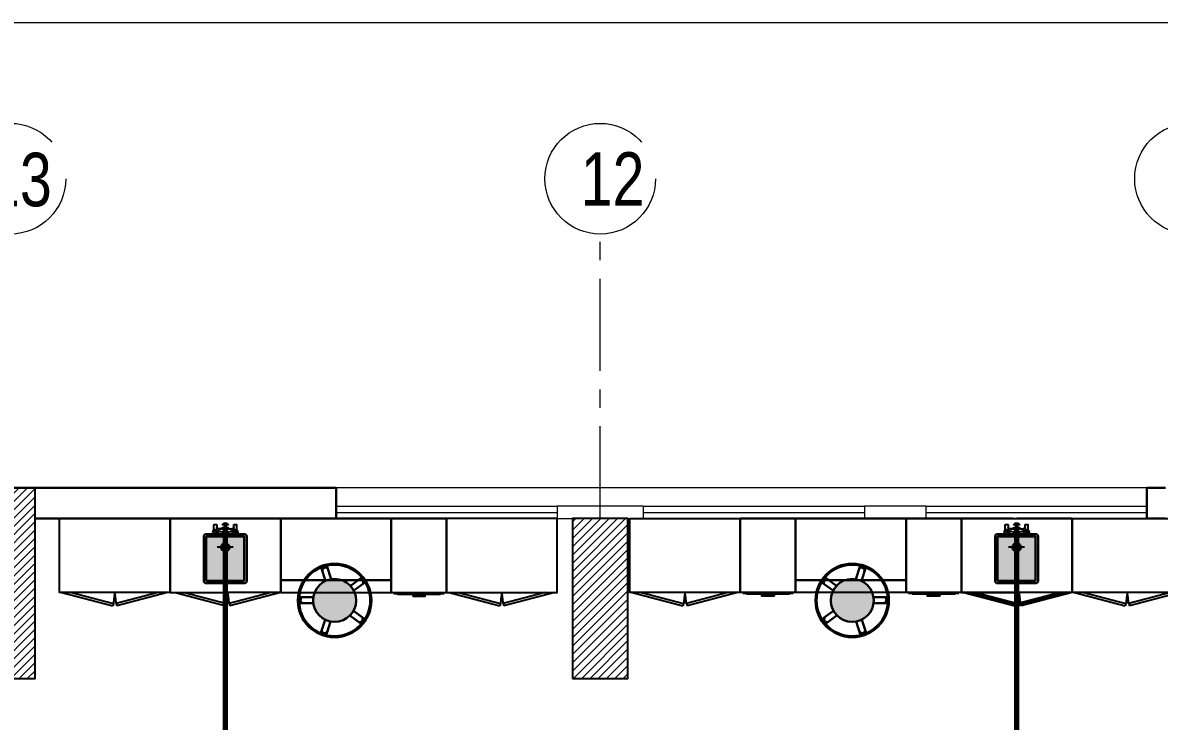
# Model space of a CAD drawing. Extents: x 800 to 995, y 398 to 804.
# Drawn here: x 861.9 to 871.15, y 762.68 to 768.36 of the extents above; entities that cross this region are included whole.
import ezdxf

# ---------------------------------------------------------------- set-up
doc = ezdxf.new("R2010")
doc.units = 0
doc.header["$MEASUREMENT"] = 0
for name, pattern in [('ACAD_ISO02W100', [15, 12, -3]), ('CENTERX2', [4, 2.5, -0.5, 0.5, -0.5]), ('DASHED', [19.05, 12.7, -6.35])]:
    doc.linetypes.add(name, pattern=pattern)
doc.layers.get('0').update_dxf_attribs({"color": 252, "linetype": 'CONTINUOUS', "lineweight": 30})
doc.layers.add('-FUR', color=252, linetype='CONTINUOUS')
doc.layers.add('SAN', color=2, linetype='CONTINUOUS')
for name, color, linetype, lineweight in [('axis', 1, 'CENTERX2', 5), ('Column', 6, 'CONTINUOUS', 25), ('Elevation', 150, 'CONTINUOUS', 18), ('hatch', 252, 'CONTINUOUS', 9), ('P-C-WATER', 5, 'CONTINUOUS', 70), ('txt in circle', 11, 'CONTINUOUS', 13), ('UG-BORDER', 20, 'CONTINUOUS', 80), ('Wall', 252, 'CONTINUOUS', 30), ('WINDOW', 252, 'CONTINUOUS', 5)]:
    doc.layers.add(name, color=color, linetype=linetype, lineweight=lineweight)
doc.styles.add('SOSA2', font='SOSA.shx', dxfattribs={"width": 0.8})
pattern_1 = [(45, (1093.753867, 427.209505), (-0.0336759605, 0.0336759605), [])]

# ---------------------------------------------------------------- blocks, each defined once
blk = doc.blocks.new('YY5Y5')
at = {"layer": 'SAN', "color": 1}
for p, q in [((434.16, 537.56), (433.7, 538.02)), ((434.16, 536.15), (433.7, 535.69)), ((433.83, 542.04), (433.83, 538.56)), ((435.73, 542.41), (434.2, 542.41)), ((435.58, 537.56), (436.04, 538.02)), ((435.58, 536.15), (436.04, 535.69)), ((435.73, 540.55), (435.73, 542.41)), ((436.72, 537.65), (438.25, 537.65)), ((446.18, 539.55), (436.73, 539.55)), ((440.5, 535.4), (440.5, 528.74)), ((442.4, 528.74), (442.4, 535.4)), ((443.04, 539.55), (446.16, 539.55)), ((444.65, 537.65), (446.18, 537.65)), ((447.32, 537.56), (446.86, 538.02)), ((447.32, 536.15), (446.86, 535.69)), ((447.16, 542.41), (447.16, 540.55)), ((448.69, 542.41), (447.16, 542.41)), ((448.74, 537.56), (449.2, 538.02)), ((448.74, 536.15), (449.2, 535.69)), ((449.07, 538.56), (449.07, 542.04)), ((440.87, 528.36), (442.03, 528.36))]:
    blk.add_line(p, q, dxfattribs=at)
at = {"layer": 'SAN', "color": 1, "linetype": 'Continuous'}
blk.add_line((439.23, 539.55), (439.86, 539.55), dxfattribs=at)
at = {"layer": 'SAN', "color": 2, "linetype": 'DASHED'}
for points in [[(441.45, 532.42), (441.45, 521.63)], [(436.06, 527.03), (446.84, 527.03)]]:
    blk.add_lwpolyline(points, dxfattribs=at)
at = {"layer": 'SAN', "color": 1}
for centre, radius in [((434.87, 536.85), 2), ((434.87, 536.85), 1), ((434.87, 536.85), 0.8), ((448.03, 536.85), 2), ((448.03, 536.85), 1), ((448.03, 536.85), 0.8)]:
    blk.add_circle(centre, radius, dxfattribs=at)
for centre, radius, start, end in [((434.2, 542.04), 0.375, 90, 180), ((436.73, 540.55), 1, 180, 270), ((438.25, 535.4), 2.25, 0, 90), ((444.65, 535.4), 2.25, 90, 180), ((446.16, 540.55), 1, 270, 0), ((448.69, 542.04), 0.375, 0, 90), ((441.45, 527.03), 2.86, 109.43194, 70.56806), ((441.45, 527.03), 2.08, 117.27647, 62.72353), ((440.87, 528.74), 0.375, 180, 270), ((442.03, 528.74), 0.375, 270, 360)]:
    blk.add_arc(centre, radius, start, end, dxfattribs=at)
blk = doc.blocks.new('fd')
at = {"layer": '-FUR'}
h = blk.add_hatch(color=254, dxfattribs=at)
h.paths.add_polyline_path([(1322.6636, 576.6994), (1322.3536, 576.6994), (1322.3536, 577.0594), (1322.6636, 577.0594)], flags=16)
edge = h.paths.add_edge_path()
edge.add_line((1322.6636, 576.6794), (1322.3536, 576.6794))
edge.add_arc((1322.3536, 576.6994), 0.02, 180, 270, ccw=False)
edge.add_line((1322.3336, 576.6994), (1322.3336, 577.0594))
edge.add_arc((1322.3536, 577.0594), 0.02, 90, 180, ccw=False)
edge.add_line((1322.3536, 577.0794), (1322.6636, 577.0794))
edge.add_arc((1322.6636, 577.0594), 0.02, 0, 90, ccw=False)
edge.add_line((1322.6836, 577.0594), (1322.6836, 576.6994))
edge.add_arc((1322.6636, 576.6994), 0.02, -90, 0, ccw=False)
blk.add_hatch(color=253, dxfattribs=at).paths.add_polyline_path([(1322.6636, 577.0594), (1322.6636, 576.6994), (1322.3536, 576.6994), (1322.3536, 577.0594)])
h = blk.add_hatch(color=251, dxfattribs=at)
h.paths.add_polyline_path([(1322.6337, 577.0294), (1322.6636, 577.0594), (1322.6636, 576.6994), (1322.6336, 576.7294)])
h.paths.add_polyline_path([(1322.6336, 576.7294), (1322.6636, 576.6994), (1322.3536, 576.6994), (1322.3836, 576.7294)])
h = blk.add_hatch(color=252, dxfattribs=at)
h.paths.add_polyline_path([(1322.3836, 577.0294), (1322.3536, 577.0594), (1322.6636, 577.0594), (1322.6337, 577.0294)])
h.paths.add_polyline_path([(1322.3836, 576.7294), (1322.3536, 576.6994), (1322.3536, 577.0594), (1322.3836, 577.0294)])
for p, q in [((1322.4784, 577.2056), (1322.0597, 577.2056)), ((1322.4784, 577.2056), (1322.9597, 577.2056)), ((1322.0597, 576.6056), (1322.5097, 576.6056)), ((1322.9597, 576.6056), (1322.5097, 576.6056))]:
    blk.add_line(p, q, dxfattribs=at)
at = {"layer": '-FUR', "linetype": 'ACAD_ISO02W100'}
for p, q in [((1322.0597, 577.2056), (1322.5097, 577.2056)), ((1322.9597, 577.2056), (1322.5097, 577.2056)), ((1322.0997, 576.6056), (1322.5133, 576.4948)), ((1322.177, 576.6056), (1322.5185, 576.5141)), ((1322.8824, 576.6056), (1322.541, 576.5141)), ((1322.9597, 576.6056), (1322.5462, 576.4948)), ((1322.5185, 576.5141), (1322.5133, 576.4948)), ((1322.541, 576.5141), (1322.5462, 576.4948))]:
    blk.add_line(p, q, dxfattribs=at)
for centre, start, end in [((1324.045, 576.3727), 171.26112, 174.70691), ((1321.0144, 576.3727), 5.29309, 8.73888)]:
    blk.add_arc(centre, 1.5331, start, end, dxfattribs=at)
for p, q in [((1322.0597, 577.2056), (1322.0597, 576.6056)), ((1322.9597, 577.2056), (1322.9597, 576.6056))]:
    blk.add_line(p, q)
blk.add_lwpolyline([(1322.6636, 576.6794), (1322.3536, 576.6794, -0.414214), (1322.3336, 576.6994), (1322.3336, 577.0594, -0.414214), (1322.3536, 577.0794), (1322.6636, 577.0794, -0.414214), (1322.6836, 577.0594), (1322.6836, 576.6994, -0.414214)], format="xyb", close=True)
blk.add_lwpolyline([(1322.6636, 576.6794), (1322.3536, 576.6794, -0.414214), (1322.3336, 576.6994), (1322.3336, 577.0594, -0.414214), (1322.3536, 577.0794), (1322.6636, 577.0794, -0.414214), (1322.6836, 577.0594), (1322.6836, 576.6994, -0.414214)], format="xyb", close=True)
blk.add_lwpolyline([(1322.6636, 576.6994), (1322.3536, 576.6994), (1322.3536, 577.0594), (1322.6636, 577.0594)], close=True)
at = {"extrusion": (0, 0, -1), "xscale": 0.0121000000000322, "yscale": 0.0121000000000322, "zscale": -0.0121}
blk.add_blockref('YY5Y5', (-1327.8502, 570.5947), dxfattribs=at)
blk = doc.blocks.new('juy')
blk.add_line((1322.9597, 577.2056), (1322.9597, 576.6056))
blk.add_blockref('fd', (0, 0))

msp = doc.modelspace()

# ---------------------------------------------------------------- hatches: boundary and pattern name
h = msp.add_hatch(color=256)
h.set_gradient(color1=(132, 132, 132), name='SPHERICAL')
h.paths.add_polyline_path([(864.4352, 763.8407, -1), (864.4352, 763.4907, -1)])
h = msp.add_hatch(color=256)
h.set_gradient(color1=(132, 132, 132), name='SPHERICAL')
h.paths.add_polyline_path([(868.6477, 763.8407, 1), (868.6477, 763.4907, 1)])
at = {"layer": 'hatch'}
h = msp.add_hatch(dxfattribs=at)
h.set_pattern_fill('ANSI31', color=252, scale=0.015, style=0)
h.set_pattern_definition(pattern_1)
h.paths.add_polyline_path([(861.597, 763.0316), (861.997, 763.0316), (861.997, 764.5816), (861.597, 764.5816)])
h = msp.add_hatch(dxfattribs=at)
h.set_pattern_fill('ANSI31', color=252, scale=0.015, style=0)
h.set_pattern_definition(pattern_1)
h.paths.add_polyline_path([(866.3717, 763.0316), (866.8217, 763.0316), (866.8217, 764.3316), (866.3717, 764.3316)])

# ---------------------------------------------------------------- linework, layer by layer
at = {"layer": '-FUR', "linetype": 'ACAD_ISO02W100'}
for p, q in [((862.1962, 764.3316), (863.0962, 764.3316)), ((864.8962, 764.3316), (865.3462, 764.3316)), ((866.2462, 764.3316), (865.3462, 764.3316)), ((866.8367, 764.3316), (867.7367, 764.3316)), ((868.1867, 764.3316), (867.7367, 764.3316)), ((869.5367, 764.3316), (869.0867, 764.3316)), ((869.5367, 764.3316), (870.4367, 764.3316)), ((870.4367, 764.3316), (871.3367, 764.3316)), ((862.2162, 763.7316), (862.6298, 763.6208)), ((862.2935, 763.7316), (862.635, 763.6401)), ((862.999, 763.7316), (862.6575, 763.6401)), ((863.0762, 763.7316), (862.6627, 763.6208)), ((863.9962, 763.7316), (864.8962, 763.7316)), ((865.3662, 763.7316), (865.7798, 763.6208)), ((865.4435, 763.7316), (865.785, 763.6401)), ((866.149, 763.7316), (865.8075, 763.6401)), ((866.2262, 763.7316), (865.8127, 763.6208)), ((866.8567, 763.7316), (867.2703, 763.6208)), ((866.934, 763.7316), (867.2754, 763.6401)), ((867.6394, 763.7316), (867.298, 763.6401)), ((867.7167, 763.7316), (867.3031, 763.6208)), ((869.0867, 763.7316), (868.1867, 763.7316)), ((869.5567, 763.7316), (869.9703, 763.6208)), ((869.634, 763.7316), (869.9754, 763.6401)), ((870.3394, 763.7316), (869.998, 763.6401)), ((870.4167, 763.7316), (870.0031, 763.6208)), ((870.4567, 763.7316), (870.8703, 763.6208)), ((870.534, 763.7316), (870.8754, 763.6401)), ((871.2394, 763.7316), (870.898, 763.6401)), ((871.3167, 763.7316), (870.9031, 763.6208)), ((862.635, 763.6401), (862.6298, 763.6208)), ((862.6575, 763.6401), (862.6627, 763.6208)), ((865.785, 763.6401), (865.7798, 763.6208)), ((865.8075, 763.6401), (865.8127, 763.6208)), ((867.2754, 763.6401), (867.2703, 763.6208)), ((867.298, 763.6401), (867.3031, 763.6208)), ((869.9754, 763.6401), (869.9703, 763.6208)), ((869.998, 763.6401), (870.0031, 763.6208)), ((870.8754, 763.6401), (870.8703, 763.6208)), ((870.898, 763.6401), (870.9031, 763.6208))]:
    msp.add_line(p, q, dxfattribs=at)
at = {"layer": '-FUR'}
for p, q in [((864.9162, 763.7216), (865.3262, 763.7216)), ((864.9462, 763.7166), (865.2962, 763.7166)), ((868.1667, 763.7216), (867.7567, 763.7216)), ((868.1367, 763.7166), (867.7867, 763.7166)), ((869.5167, 763.7216), (869.1067, 763.7216)), ((869.4867, 763.7166), (869.1367, 763.7166))]:
    msp.add_line(p, q, dxfattribs=at)
for points in [[(862.1962, 764.3316), (863.0962, 764.3316), (863.0962, 763.7316), (862.1962, 763.7316)], [(864.8962, 763.7316), (865.3462, 763.7316), (865.3462, 764.3316), (864.8962, 764.3316)], [(866.2462, 764.3316), (865.3462, 764.3316), (865.3462, 763.7316), (866.2462, 763.7316)], [(866.8367, 764.3316), (867.7367, 764.3316), (867.7367, 763.7316), (866.8367, 763.7316)], [(868.1867, 763.7316), (867.7367, 763.7316), (867.7367, 764.3316), (868.1867, 764.3316)], [(869.5367, 763.7316), (869.0867, 763.7316), (869.0867, 764.3316), (869.5367, 764.3316)], [(869.5367, 764.3316), (870.4367, 764.3316), (870.4367, 763.7316), (869.5367, 763.7316)], [(870.4367, 764.3316), (871.3367, 764.3316), (871.3367, 763.7316), (870.4367, 763.7316)]]:
    msp.add_lwpolyline(points, close=True, dxfattribs=at)
at = {"layer": '-FUR', "color": 1}
for points in [[(865.0712, 763.7016), (865.1712, 763.7016), (865.1712, 763.7116), (865.0712, 763.7116)], [(868.0117, 763.7016), (867.9117, 763.7016), (867.9117, 763.7116), (868.0117, 763.7116)], [(869.3617, 763.7016), (869.2617, 763.7016), (869.2617, 763.7116), (869.3617, 763.7116)]]:
    msp.add_lwpolyline(points, close=True, dxfattribs=at)
at = {"layer": '-FUR', "linetype": 'ACAD_ISO02W100'}
for centre, start, end in [((864.1615, 763.4986), 171.26112, 174.70691), ((861.131, 763.4986), 5.29309, 8.73888), ((867.3115, 763.4986), 171.26112, 174.70691), ((864.281, 763.4986), 5.29309, 8.73888), ((868.802, 763.4986), 171.26112, 174.70691), ((865.7714, 763.4986), 5.29309, 8.73888), ((871.502, 763.4986), 171.26112, 174.70691), ((868.4714, 763.4986), 5.29309, 8.73888), ((872.402, 763.4986), 171.26112, 174.70691), ((869.3714, 763.4986), 5.29309, 8.73888)]:
    msp.add_arc(centre, 1.5331, start, end, dxfattribs=at)
for p, q in [((863.9962, 763.7316), (863.9962, 764.3316)), ((863.9962, 764.3316), (864.8962, 764.3316)), ((864.8962, 764.3316), (864.8962, 763.7316)), ((869.0867, 764.3316), (868.1867, 764.3316)), ((868.1867, 764.3316), (868.1867, 763.7316)), ((869.0867, 763.7316), (869.0867, 764.3316)), ((864.3609, 763.8241), (864.3248, 763.9337)), ((864.3313, 763.9463), (864.3574, 763.9547)), ((864.4062, 763.8382), (864.3716, 763.9461)), ((868.6768, 763.8382), (868.7114, 763.9461)), ((868.722, 763.8241), (868.7581, 763.9337)), ((868.7517, 763.9463), (868.7255, 763.9547)), ((864.8962, 763.8316), (863.9962, 763.8316)), ((864.563, 763.7853), (864.6561, 763.8535)), ((864.5904, 763.7466), (864.6823, 763.8129)), ((864.67, 763.8513), (864.6861, 763.829)), ((864.8962, 763.7316), (864.8962, 763.8316)), ((868.1867, 763.7316), (868.1867, 763.8316)), ((868.1867, 763.8316), (869.0867, 763.8316)), ((868.4129, 763.8513), (868.3968, 763.829)), ((868.4926, 763.7466), (868.4006, 763.8129)), ((868.52, 763.7853), (868.4269, 763.8535)), ((864.1362, 763.6535), (864.1363, 763.681)), ((864.2621, 763.6914), (864.1488, 763.6918)), ((868.8208, 763.6914), (868.9341, 763.6918)), ((868.9467, 763.6535), (868.9466, 763.681)), ((864.2616, 763.644), (864.1462, 763.6435)), ((868.8214, 763.644), (868.9368, 763.6435)), ((864.3573, 763.509), (864.3219, 763.4013)), ((864.5602, 763.5431), (864.6516, 763.4762)), ((864.5885, 763.5812), (864.6822, 763.5137)), ((864.6843, 763.4997), (864.6681, 763.4775)), ((868.3986, 763.4997), (868.4149, 763.4775)), ((868.4945, 763.5812), (868.4008, 763.5137)), ((868.5228, 763.5431), (868.4313, 763.4762)), ((868.7256, 763.509), (868.761, 763.4013)), ((864.4022, 763.4938), (864.367, 763.3839)), ((868.6807, 763.4938), (868.7159, 763.3839)), ((864.3544, 763.3775), (864.3283, 763.3861)), ((868.7285, 763.3775), (868.7547, 763.3861))]:
    msp.add_line(p, q)
for centre, radius in [((864.4352, 763.6657), 0.299), ((868.6477, 763.6657), 0.299), ((864.4352, 763.6657), 0.29), ((868.6477, 763.6657), 0.29), ((864.4352, 763.6657), 0.175), ((868.6477, 763.6657), 0.175)]:
    msp.add_circle(centre, radius)
for centre, radius, start, end in [((864.3343, 763.9368), 0.01, 107.79115, 197.79115), ((864.3597, 763.9078), 0.025, 40.93495, 209.17517), ((864.3592, 763.9417), 0.0131, 19.65402, 97.72038), ((868.7232, 763.9078), 0.025, 330.82483, 139.06505), ((868.7237, 763.9417), 0.0131, 82.27962, 160.34598), ((868.7486, 763.9368), 0.01, 342.20885, 72.20885), ((864.6422, 763.8123), 0.025, 328.93495, 137.17517), ((864.6619, 763.8454), 0.01, 35.79115, 125.79115), ((864.6743, 763.8233), 0.0131, 307.65402, 25.72038), ((868.4087, 763.8233), 0.0131, 154.27962, 232.34598), ((868.421, 763.8454), 0.01, 54.20885, 144.20885), ((868.4408, 763.8123), 0.025, 42.82483, 211.06505), ((864.1492, 763.6786), 0.0131, 91.65402, 169.72038), ((864.1816, 763.6687), 0.025, 112.93495, 281.17517), ((868.9013, 763.6687), 0.025, 258.82483, 67.06505), ((868.9337, 763.6786), 0.0131, 10.27962, 88.34598), ((864.1462, 763.6535), 0.01, 179.79115, 269.79115), ((868.9367, 763.6535), 0.01, 270.20885, 0.20885), ((864.6386, 763.5142), 0.025, 256.93495, 65.17517), ((864.6763, 763.5056), 0.01, 323.79115, 53.79115), ((868.4067, 763.5056), 0.01, 126.20885, 216.20885), ((868.4443, 763.5142), 0.025, 114.82483, 283.06505), ((864.354, 763.4254), 0.025, 184.93495, 353.17517), ((864.659, 763.487), 0.0131, 235.65402, 313.72038), ((868.4239, 763.487), 0.0131, 226.27962, 304.34598), ((868.7289, 763.4254), 0.025, 186.82483, 355.06505), ((864.3345, 763.3976), 0.0131, 163.65402, 241.72038), ((864.3575, 763.387), 0.01, 251.79115, 341.79115), ((868.7254, 763.387), 0.01, 198.20885, 288.20885), ((868.7484, 763.3976), 0.0131, 298.27962, 16.34598)]:
    msp.add_arc(centre, radius, start, end)
at = {"layer": 'axis', "color": 0, "ltscale": 0.3}
msp.add_line((866.5967, 764.3316), (866.5967, 766.6453), dxfattribs=at)
at = {"layer": 'axis', "color": 0}
for centre in [(861.7967, 767.0953), (866.5967, 767.0953), (871.3967, 767.0953)]:
    msp.add_circle(centre, 0.45, dxfattribs=at)
at = {"layer": 'Column', "color": 252}
for points in [[(861.597, 763.0316), (861.997, 763.0316), (861.997, 764.5816), (861.597, 764.5816)], [(866.3717, 763.0316), (866.8217, 763.0316), (866.8217, 764.3316), (866.3717, 764.3316)]]:
    msp.add_lwpolyline(points, close=True, dxfattribs=at)
at = {"layer": 'Elevation', "color": 252, "linetype": 'Continuous'}
for p, q in [((871.0467, 764.5816), (864.4467, 764.5816)), ((866.2467, 764.4316), (866.2467, 764.3316)), ((866.9467, 764.4316), (866.2467, 764.4316)), ((866.9467, 764.4316), (866.9467, 764.3316)), ((866.9467, 764.4316), (866.9467, 764.3316)), ((868.7467, 764.4316), (868.7467, 764.3316)), ((869.2467, 764.4316), (868.7467, 764.4316)), ((869.2467, 764.4316), (869.2467, 764.3316)), ((866.2467, 764.3316), (866.9467, 764.3316)), ((868.7467, 764.3316), (869.2467, 764.3316))]:
    msp.add_line(p, q, dxfattribs=at)
at = {"layer": 'P-C-WATER', "linetype": 'Continuous'}
for p, q in [((863.5451, 764.2567, -0.1), (863.5451, 760.0075, -0.1)), ((869.9855, 764.2567, -0.1), (869.9855, 760.0075, -0.1))]:
    msp.add_line(p, q, dxfattribs=at)
at = {"layer": 'P-C-WATER', "linetype": 'ByBlock'}
for centre, start, end in [((863.5451, 764.2692), 0, 180), ((863.5451, 764.2692), 180, 0), ((869.9855, 764.2692), 0, 180), ((869.9855, 764.2692), 180, 0)]:
    msp.add_arc(centre, 0.0125, start, end, dxfattribs=at)
at = {"layer": 'UG-BORDER', "color": 14, "lineweight": 20}
msp.add_line((926.6291, 768.3635), (848.2926, 768.3635), dxfattribs=at)
at = {"layer": 'Wall', "color": 252, "linetype": 'Continuous'}
for p, q in [((864.4467, 764.5816), (861.3967, 764.5816)), ((864.4467, 764.5816), (864.4467, 764.3316)), ((871.1967, 764.5816), (871.0467, 764.5816)), ((871.0467, 764.3316), (871.0467, 764.5816)), ((871.1967, 764.5816), (871.0467, 764.5816)), ((871.0467, 764.3316), (871.0467, 764.5816)), ((871.0467, 764.5816), (871.0467, 764.3316)), ((861.997, 764.3316), (864.4467, 764.3316)), ((871.0467, 764.3316), (871.1967, 764.3316))]:
    msp.add_line(p, q, dxfattribs=at)
at = {"layer": 'WINDOW', "color": 252}
for p, q in [((864.4467, 764.4316), (866.2467, 764.4316)), ((866.9467, 764.4316), (868.7467, 764.4316)), ((869.2467, 764.4316), (871.0467, 764.4316)), ((864.4467, 764.3816), (866.2467, 764.3816)), ((864.4467, 764.3316), (866.2467, 764.3316)), ((866.9467, 764.3816), (868.7467, 764.3816)), ((866.9467, 764.3316), (868.7467, 764.3316)), ((869.2467, 764.3816), (871.0467, 764.3816)), ((869.2467, 764.3316), (871.0467, 764.3316))]:
    msp.add_line(p, q, dxfattribs=at)

# ---------------------------------------------------------------- block references
for p in [(-458.9635, 187.126), (-452.523, 187.126)]:
    msp.add_blockref('juy', p)

# ---------------------------------------------------------------- texts
at = {"layer": 'txt in circle', "color": 0, "ltscale": 0.01, "char_height": 0.43546, "attachment_point": 5, "style": 'SOSA2'}
for s, insert in [('13', (861.874, 767.0854)), ('12', (866.6975, 767.0927))]:
    msp.add_mtext(s, dxfattribs=dict(at, insert=insert))

doc.saveas('drawing.dxf')
